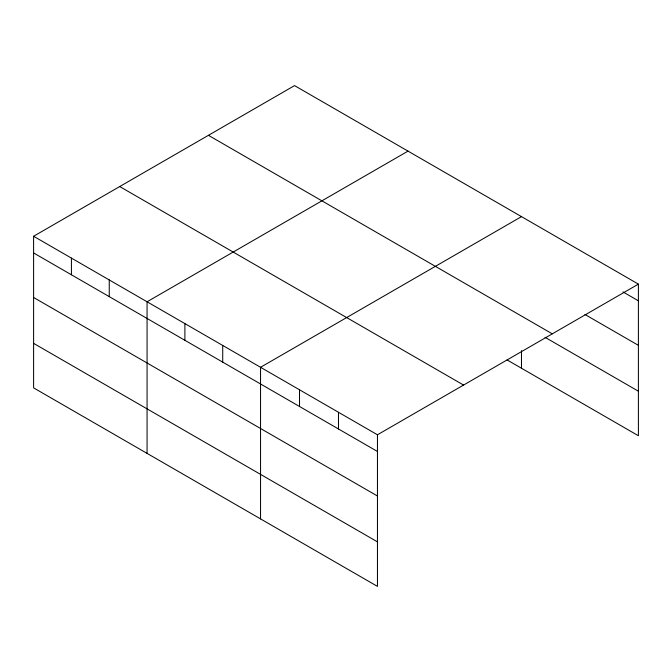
<?xml version="1.0" encoding="UTF-8"?>
<svg xmlns="http://www.w3.org/2000/svg" width="672" height="672" viewBox="0 0 672 672"><rect width="100%" height="100%" fill="white"/><g stroke="black" fill="none" stroke-linecap="round" stroke-linejoin="round"><path stroke-width="1.01" d="M33.6 236.267L377.454 434.784L377.454 586.396L33.6 387.87L33.6 236.267L294.546 85.604L638.4 284.13L638.4 435.733L507.083 359.923M408.022 151.116L147.067 301.778L147.067 453.382M521.489 216.628L260.543 367.29L260.543 518.893M377.454 434.784L638.4 284.13M622.994 291.917L638.4 300.812M584.934 314.471L638.4 345.341M208.438 135.324L552.283 333.841M545.051 337.319L638.4 391.213M119.717 186.547L463.562 385.064M33.6 252.949L377.454 451.475M33.6 297.478L377.454 495.995M33.6 343.35L377.454 541.867M521.489 350.633L521.489 368.239M338.478 412.289L338.478 428.971M299.51 389.785L299.51 406.476M222.718 345.45L222.718 362.141M184.892 323.61L184.892 340.301M109.25 279.938L109.25 296.629M71.425 258.098L71.425 274.789"/></g></svg>
